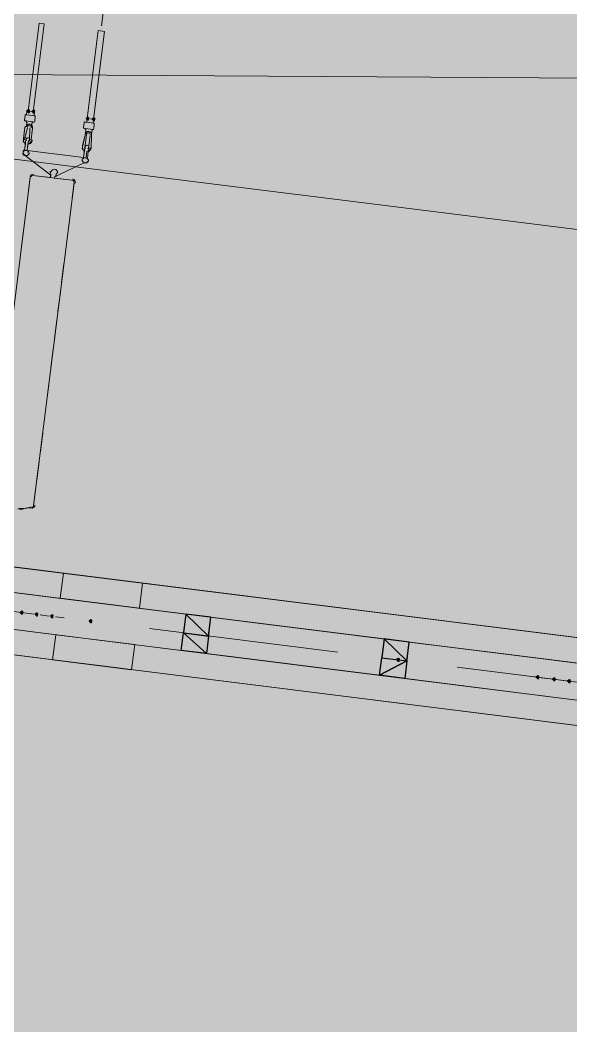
# Model space of a CAD drawing. Header units: metres. Extents: x -4 to 509425, y 7549 to 4732445.
# Drawn here: x 476057.51 to 476061.19, y 4719724.9 to 4719731.63 of the extents above; entities that cross this region are included whole.
import ezdxf

# ---------------------------------------------------------------- set-up
doc = ezdxf.new("R2010")
doc.units = ezdxf.units.M
doc.header["$LTSCALE"] = 0.01
doc.header["$MEASUREMENT"] = 0
doc.layers.get('0').update_dxf_attribs({"lineweight": 0})
doc.layers.add('_SUBESTACIÓN', color=1, linetype='Continuous')
doc.layers.add('SUBESTACION LA VID', color=253, linetype='Continuous')

# ---------------------------------------------------------------- blocks, each defined once
blk = doc.blocks.new('A$Cfff6051d')
at = {"layer": 'SUBESTACION LA VID', "transparency": 33554687}
h = blk.add_hatch(color=256, dxfattribs=at)
h.dxf.hatch_style = 2
h.paths.add_polyline_path([(476057.5706, 4719731.0172), (476057.5716, 4719731.0256), (476057.5632, 4719731.0266), (476057.5538, 4719731.0193), (476057.5611, 4719731.0098), (476057.5695, 4719731.0088)])
h = blk.add_hatch(color=256, dxfattribs=at)
h.dxf.hatch_style = 2
h.paths.add_polyline_path([(476057.6042, 4719731.0129), (476057.6052, 4719731.0213), (476057.5968, 4719731.0224), (476057.5874, 4719731.0151), (476057.5947, 4719731.0056), (476057.6031, 4719731.0045)])
h = blk.add_hatch(color=256, dxfattribs=at)
h.dxf.hatch_style = 2
h.paths.add_polyline_path([(476057.9654, 4719730.9677), (476057.9664, 4719730.9761), (476057.958, 4719730.9771), (476057.9486, 4719730.9698), (476057.9559, 4719730.9603), (476057.9643, 4719730.9593)])
h = blk.add_hatch(color=256, dxfattribs=at)
h.dxf.hatch_style = 2
h.paths.add_polyline_path([(476058.0074, 4719730.9624), (476058.0085, 4719730.9708), (476058.0001, 4719730.9719), (476057.9906, 4719730.9645), (476057.998, 4719730.9551), (476058.0064, 4719730.954)])
h = blk.add_hatch(color=256, dxfattribs=at)
h.dxf.hatch_style = 2
h.paths.add_polyline_path([(476057.5253, 4719727.6611), (476057.5263, 4719727.6695), (476057.5179, 4719727.6705), (476057.5085, 4719727.6632), (476057.5158, 4719727.6537), (476057.5242, 4719727.6527)])
h = blk.add_hatch(color=256, dxfattribs=at)
h.dxf.hatch_style = 2
h.paths.add_polyline_path([(476057.6261, 4719727.6485), (476057.6271, 4719727.6569), (476057.6187, 4719727.6579), (476057.6093, 4719727.6506), (476057.6166, 4719727.6411), (476057.625, 4719727.6401)])
h = blk.add_hatch(color=256, dxfattribs=at)
h.dxf.hatch_style = 2
h.paths.add_polyline_path([(476057.7269, 4719727.6358), (476057.7279, 4719727.6442), (476057.7195, 4719727.6453), (476057.7101, 4719727.6379), (476057.7174, 4719727.6285), (476057.7258, 4719727.6274)])
h = blk.add_hatch(color=256, dxfattribs=at)
h.dxf.hatch_style = 2
h.paths.add_polyline_path([(476057.9873, 4719727.6032), (476057.9883, 4719727.6116), (476057.9799, 4719727.6126), (476057.9705, 4719727.6053), (476057.9778, 4719727.5958), (476057.9862, 4719727.5948)])
h = blk.add_hatch(color=256, dxfattribs=at)
h.dxf.hatch_style = 2
h.paths.add_polyline_path([(476060.0454, 4719727.3451), (476060.0464, 4719727.3535), (476060.038, 4719727.3546), (476060.0286, 4719727.3473), (476060.0359, 4719727.3378), (476060.0443, 4719727.3367)])
h = blk.add_hatch(color=256, dxfattribs=at)
h.dxf.hatch_style = 2
h.paths.add_polyline_path([(476060.9778, 4719727.2282), (476060.9789, 4719727.2366), (476060.9705, 4719727.2377), (476060.961, 4719727.2304), (476060.9683, 4719727.2209), (476060.9767, 4719727.2198)])
h = blk.add_hatch(color=256, dxfattribs=at)
h.dxf.hatch_style = 2
h.paths.add_polyline_path([(476061.087, 4719727.2146), (476061.0881, 4719727.223), (476061.0797, 4719727.224), (476061.0702, 4719727.2167), (476061.0775, 4719727.2072), (476061.0859, 4719727.2062)])
h = blk.add_hatch(color=256, dxfattribs=at)
h.dxf.hatch_style = 2
h.paths.add_polyline_path([(476061.1878, 4719727.2019), (476061.1889, 4719727.2103), (476061.1805, 4719727.2114), (476061.171, 4719727.204), (476061.1784, 4719727.1946), (476061.1868, 4719727.1935)])
at = {"layer": 'SUBESTACION LA VID', "lineweight": 15}
for p, q in [((476071.6253, 4719728.9224), (475974.1478, 4719741.1431)), ((476057.5622, 4719731.0182), (476057.6359, 4719731.6062)), ((476057.6695, 4719731.602), (476057.6359, 4719731.6062)), ((476057.5958, 4719731.014), (476057.6695, 4719731.602)), ((476057.957, 4719730.9687), (476058.0307, 4719731.5567)), ((476057.999, 4719730.9635), (476058.0727, 4719731.5515)), ((476058.0307, 4719731.5567), (476058.0727, 4719731.5515)), ((476057.5506, 4719730.9941), (476057.5538, 4719731.0193)), ((476057.5958, 4719731.014), (476057.5622, 4719731.0182)), ((476057.601, 4719730.9877), (476057.6042, 4719731.0129)), ((476057.538, 4719730.9615), (476057.5412, 4719730.9867)), ((476057.6042, 4719730.9447), (476057.5454, 4719730.9521)), ((476057.5454, 4719730.9521), (476057.5527, 4719730.9426)), ((476057.5464, 4719730.9605), (476057.5464, 4719730.9605)), ((476057.5495, 4719730.9174), (476057.5527, 4719730.9426)), ((476057.5496, 4719730.9857), (476057.5496, 4719730.9857)), ((476057.6094, 4719730.9867), (476057.5506, 4719730.9941)), ((476057.5832, 4719730.9132), (476057.5863, 4719730.9384)), ((476057.5958, 4719730.9457), (476057.5863, 4719730.9384)), ((476057.6052, 4719730.9531), (476057.6084, 4719730.9783)), ((476057.6052, 4719730.9531), (476057.6052, 4719730.9531)), ((476057.6084, 4719730.9783), (476057.6084, 4719730.9783)), ((476057.9328, 4719730.912), (476057.936, 4719730.9372)), ((476057.9444, 4719730.9362), (476057.9444, 4719730.9362)), ((476057.9454, 4719730.9446), (476058.0042, 4719730.9372)), ((476057.9538, 4719730.9435), (476057.957, 4719730.9687)), ((476057.957, 4719730.9687), (476057.999, 4719730.9635)), ((476057.9958, 4719730.9382), (476057.999, 4719730.9635)), ((476057.5306, 4719730.8345), (476057.5401, 4719730.9101)), ((476057.538, 4719730.825), (476057.5569, 4719730.908)), ((476057.5716, 4719730.8208), (476057.5737, 4719730.9059)), ((476057.581, 4719730.8281), (476057.5905, 4719730.9037)), ((476057.9402, 4719730.9026), (476057.999, 4719730.8952)), ((476057.9402, 4719730.9026), (476057.9475, 4719730.8931)), ((476057.9412, 4719730.911), (476057.9412, 4719730.911)), ((476057.9444, 4719730.8679), (476057.9475, 4719730.8931)), ((476057.9864, 4719730.8626), (476057.9895, 4719730.8878)), ((476057.9906, 4719730.8962), (476057.9895, 4719730.8878)), ((476058, 4719730.9036), (476058.0032, 4719730.9288)), ((476058, 4719730.9036), (476058, 4719730.9036)), ((476058.0032, 4719730.9288), (476058.0032, 4719730.9288)), ((476057.5464, 4719730.824), (476057.5379, 4719730.7567)), ((476057.5632, 4719730.8218), (476057.5547, 4719730.7546)), ((476057.9254, 4719730.785), (476057.9433, 4719730.8595)), ((476057.9412, 4719730.7745), (476057.9517, 4719730.8585)), ((476057.9664, 4719730.7713), (476057.9769, 4719730.8553)), ((476057.9842, 4719730.7776), (476057.9853, 4719730.8542)), ((476057.5274, 4719730.741), (476057.5285, 4719730.7494)), ((476057.9327, 4719730.7073), (476057.5547, 4719730.7546)), ((476057.561, 4719730.7368), (476057.5621, 4719730.7452)), ((476057.9412, 4719730.7745), (476057.9327, 4719730.7073)), ((476057.9664, 4719730.7713), (476057.9579, 4719730.7041)), ((476057.5421, 4719730.7221), (476057.7132, 4719730.5897)), ((476057.9369, 4719730.6726), (476057.7374, 4719730.5782)), ((476057.9222, 4719730.6915), (476057.9233, 4719730.6999)), ((476057.9643, 4719730.6862), (476057.9653, 4719730.6946)), ((476057.5746, 4719730.573), (476057.562, 4719730.4722)), ((476057.8539, 4719730.555), (476057.5935, 4719730.5877)), ((476057.856, 4719730.4353), (476057.8697, 4719730.5445)), ((476057.5546, 4719730.4134), (476057.5388, 4719730.2874)), ((476057.8328, 4719730.2505), (476057.8486, 4719730.3765)), ((476057.5304, 4719730.2202), (476057.5146, 4719730.0942)), ((476057.8086, 4719730.0573), (476057.8244, 4719730.1833)), ((476057.7854, 4719729.8725), (476057.8012, 4719729.9985)), ((476057.7612, 4719729.6793), (476057.777, 4719729.8053)), ((476057.738, 4719729.4945), (476057.7538, 4719729.6205)), ((476057.7138, 4719729.3013), (476057.7296, 4719729.4273)), ((476057.6907, 4719729.1165), (476057.7064, 4719729.2425)), ((476057.6664, 4719728.9232), (476057.6822, 4719729.0493)), ((476057.6433, 4719728.7384), (476057.6591, 4719728.8644)), ((476057.619, 4719728.5452), (476057.6348, 4719728.6712)), ((476057.598, 4719728.3772), (476057.6117, 4719728.4864)), ((476067.8777, 4719726.6618), (476054.8656, 4719728.2932)), ((476067.7055, 4719726.5128), (476054.9874, 4719728.1072)), ((476067.6749, 4719726.2692), (476054.9568, 4719727.8636)), ((476057.5841, 4719727.6537), (476056.324, 4719727.8117)), ((476067.8051, 4719726.0822), (476054.7929, 4719727.7135)), ((476057.7763, 4719727.7576), (476058.3055, 4719727.6913)), ((476057.6009, 4719727.6516), (476057.5337, 4719727.66)), ((476057.7017, 4719727.639), (476057.6429, 4719727.6463)), ((476057.8025, 4719727.6263), (476057.7437, 4719727.6337)), ((476058.5858, 4719727.4087), (476058.6163, 4719727.6523)), ((476058.7538, 4719727.3876), (476058.7843, 4719727.6312)), ((476059.6337, 4719727.3968), (476058.3737, 4719727.5547)), ((476059.913, 4719727.2423), (476059.9436, 4719727.4859)), ((476060.081, 4719727.2212), (476060.1116, 4719727.4648)), ((476057.7247, 4719727.346), (476058.2539, 4719727.2796)), ((476061.6918, 4719727.1387), (476060.4318, 4719727.2967)), ((476060.9526, 4719727.2314), (476060.8938, 4719727.2388)), ((476061.0534, 4719727.2188), (476060.9946, 4719727.2261)), ((476061.1542, 4719727.2061), (476061.0954, 4719727.2135))]:
    blk.add_line(p, q, dxfattribs=at)
at = {"layer": 'SUBESTACION LA VID', "lineweight": 0}
for p, q in [((476057.3941, 4719727.9762), (476061.3591, 4719727.4791)), ((476061.2624, 4719727.3206), (476058.6163, 4719727.6523)), ((476059.9436, 4719727.4859), (476058.6163, 4719727.6523)), ((476058.5858, 4719727.4087), (476057.2669, 4719727.574)), ((476058.5858, 4719727.4087), (476061.2319, 4719727.0769))]:
    blk.add_line(p, q, dxfattribs=at)
at = {"layer": 'SUBESTACION LA VID', "lineweight": 15}
for points in [[(476062.6698, 4719768.4237), (476062.4286, 4719766.5), (476058.0517, 4719731.5882)], [(476057.6359, 4719731.6062), (476057.6695, 4719731.602), (476057.5958, 4719731.014), (476057.6042, 4719731.0129), (476057.601, 4719730.9877), (476057.6094, 4719730.9867), (476057.6084, 4719730.9783), (476057.6052, 4719730.9531), (476057.6042, 4719730.9447), (476057.5958, 4719730.9457), (476057.5863, 4719730.9384), (476057.5832, 4719730.9132), (476057.5905, 4719730.9037), (476057.581, 4719730.8281), (476057.5789, 4719730.8113), (476057.5695, 4719730.804), (476057.56, 4719730.7966), (476057.5547, 4719730.7546), (476057.9327, 4719730.7073), (476057.938, 4719730.7493), (476057.9307, 4719730.7587), (476057.9233, 4719730.7682), (476057.9244, 4719730.7766), (476057.9433, 4719730.8595), (476057.9444, 4719730.8679), (476057.9475, 4719730.8931), (476057.9402, 4719730.9026), (476057.9318, 4719730.9036), (476057.9328, 4719730.912), (476057.936, 4719730.9372), (476057.937, 4719730.9456), (476057.9454, 4719730.9446), (476057.9538, 4719730.9435), (476057.957, 4719730.9687), (476058.0307, 4719731.5567), (476058.0727, 4719731.5515), (476057.999, 4719730.9635), (476057.9958, 4719730.9382), (476058.0042, 4719730.9372), (476058.0032, 4719730.9288), (476058, 4719730.9036), (476057.999, 4719730.8952), (476057.9906, 4719730.8962), (476057.9895, 4719730.8878), (476057.9864, 4719730.8626), (476057.9853, 4719730.8542), (476057.9832, 4719730.7692), (476057.9748, 4719730.7702), (476057.9737, 4719730.7618), (476057.9727, 4719730.7534), (476057.9632, 4719730.7461), (476057.9548, 4719730.7471), (476057.9495, 4719730.7051), (476057.9579, 4719730.7041), (476057.9569, 4719730.6957), (476057.9653, 4719730.6946), (476057.9643, 4719730.6862), (476057.9632, 4719730.6778), (476057.9548, 4719730.6789), (476057.9537, 4719730.6705), (476057.9453, 4719730.6715), (476057.9369, 4719730.6726), (476057.7374, 4719730.5782), (476057.7363, 4719730.5698), (476057.8539, 4719730.555), (476057.8623, 4719730.554), (476057.8697, 4719730.5445), (476057.8686, 4719730.5361), (476057.598, 4719728.3772), (476057.5969, 4719728.3688), (476057.5875, 4719728.3615), (476057.5707, 4719728.3636), (476057.536, 4719728.3594), (476057.5182, 4719728.3531), (476057.493, 4719728.3563)], [(476057.305, 4719728.4225), (476057.5746, 4719730.573), (476057.5757, 4719730.5814), (476057.5841, 4719730.5803), (476057.5851, 4719730.5887), (476057.5935, 4719730.5877), (476057.7111, 4719730.5729), (476057.7132, 4719730.5897), (476057.5421, 4719730.7221), (476057.5337, 4719730.7231), (476057.5264, 4719730.7326), (476057.5274, 4719730.741), (476057.5285, 4719730.7494), (476057.5295, 4719730.7578), (476057.5379, 4719730.7567), (476057.5432, 4719730.7988), (476057.5359, 4719730.8082), (476057.5285, 4719730.8177), (476057.5296, 4719730.8261), (476057.5401, 4719730.9101), (476057.5495, 4719730.9174), (476057.5527, 4719730.9426), (476057.5454, 4719730.9521), (476057.537, 4719730.9531), (476057.538, 4719730.9615), (476057.5412, 4719730.9867), (476057.5422, 4719730.9951), (476057.5506, 4719730.9941), (476057.5538, 4719731.0193), (476057.5622, 4719731.0182), (476057.6359, 4719731.6062)], [(476067.7265, 4719726.6808), (476065.3492, 4719726.9788), (476065.3555, 4719727.0292), (476065.3303, 4719727.0324), (476065.324, 4719726.982), (476061.3759, 4719727.477), (476061.3822, 4719727.5274), (476061.3654, 4719727.5295), (476061.3591, 4719727.4791), (476057.4109, 4719727.9741)], [(476057.4655, 4719727.7966), (476058.6163, 4719727.6523), (476058.6005, 4719727.5263), (476058.7685, 4719727.5052), (476058.7843, 4719727.6312), (476059.9436, 4719727.4859), (476059.9278, 4719727.3599), (476060.0958, 4719727.3388), (476060.1116, 4719727.4648), (476061.2624, 4719727.3206)], [(476067.6539, 4719726.1012), (476065.2766, 4719726.3992), (476065.2702, 4719726.3488), (476065.245, 4719726.352), (476065.2514, 4719726.4024), (476061.3032, 4719726.8973), (476061.2969, 4719726.8469), (476061.2801, 4719726.8491), (476061.2864, 4719726.8995), (476057.3382, 4719727.3944)], [(476057.4349, 4719727.553), (476058.5858, 4719727.4087), (476058.6005, 4719727.5263), (476058.7685, 4719727.5052), (476058.7538, 4719727.3876), (476059.913, 4719727.2423), (476059.9278, 4719727.3599), (476060.0958, 4719727.3388), (476060.081, 4719727.2212), (476061.2319, 4719727.0769)], [(476057.7763, 4719727.7576), (476057.7973, 4719727.9256), (476058.3266, 4719727.8593), (476058.3055, 4719727.6913)], [(476057.7247, 4719727.346), (476057.7457, 4719727.514), (476058.2749, 4719727.4476), (476058.2539, 4719727.2796)]]:
    blk.add_lwpolyline(points, dxfattribs=at)
at = {"layer": 'SUBESTACION LA VID'}
for points in [[(476057.5706, 4719731.0172), (476057.5716, 4719731.0256), (476057.5632, 4719731.0266), (476057.5538, 4719731.0193), (476057.5611, 4719731.0098), (476057.5695, 4719731.0088)], [(476057.6042, 4719731.0129), (476057.6052, 4719731.0213), (476057.5968, 4719731.0224), (476057.5874, 4719731.0151), (476057.5947, 4719731.0056), (476057.6031, 4719731.0045)], [(476057.9654, 4719730.9677), (476057.9664, 4719730.9761), (476057.958, 4719730.9771), (476057.9486, 4719730.9698), (476057.9559, 4719730.9603), (476057.9643, 4719730.9593)], [(476058.0074, 4719730.9624), (476058.0085, 4719730.9708), (476058.0001, 4719730.9719), (476057.9906, 4719730.9645), (476057.998, 4719730.9551), (476058.0064, 4719730.954)], [(476057.5253, 4719727.6611), (476057.5263, 4719727.6695), (476057.5179, 4719727.6705), (476057.5085, 4719727.6632), (476057.5158, 4719727.6537), (476057.5242, 4719727.6527)], [(476057.6261, 4719727.6485), (476057.6271, 4719727.6569), (476057.6187, 4719727.6579), (476057.6093, 4719727.6506), (476057.6166, 4719727.6411), (476057.625, 4719727.6401)], [(476057.7269, 4719727.6358), (476057.7279, 4719727.6442), (476057.7195, 4719727.6453), (476057.7101, 4719727.6379), (476057.7174, 4719727.6285), (476057.7258, 4719727.6274)], [(476058.6005, 4719727.5263), (476058.7685, 4719727.5052), (476058.6163, 4719727.6523)], [(476058.7685, 4719727.5052), (476058.7843, 4719727.6312), (476058.6163, 4719727.6523)], [(476057.9873, 4719727.6032), (476057.9883, 4719727.6116), (476057.9799, 4719727.6126), (476057.9705, 4719727.6053), (476057.9778, 4719727.5958), (476057.9862, 4719727.5948)], [(476058.5858, 4719727.4087), (476058.6005, 4719727.5263), (476058.7538, 4719727.3876)], [(476058.7538, 4719727.3876), (476058.6005, 4719727.5263), (476058.7685, 4719727.5052)], [(476059.9278, 4719727.3599), (476060.0958, 4719727.3388), (476059.9436, 4719727.4859)], [(476060.0958, 4719727.3388), (476060.1116, 4719727.4648), (476059.9436, 4719727.4859)], [(476059.913, 4719727.2423), (476059.9278, 4719727.3599), (476060.0958, 4719727.3388)], [(476060.081, 4719727.2212), (476059.913, 4719727.2423), (476060.0958, 4719727.3388)], [(476060.0454, 4719727.3451), (476060.0464, 4719727.3535), (476060.038, 4719727.3546), (476060.0286, 4719727.3473), (476060.0359, 4719727.3378), (476060.0443, 4719727.3367)], [(476060.9778, 4719727.2282), (476060.9789, 4719727.2366), (476060.9705, 4719727.2377), (476060.961, 4719727.2304), (476060.9683, 4719727.2209), (476060.9767, 4719727.2198)], [(476061.087, 4719727.2146), (476061.0881, 4719727.223), (476061.0797, 4719727.224), (476061.0702, 4719727.2167), (476061.0775, 4719727.2072), (476061.0859, 4719727.2062)], [(476061.1878, 4719727.2019), (476061.1889, 4719727.2103), (476061.1805, 4719727.2114), (476061.171, 4719727.204), (476061.1784, 4719727.1946), (476061.1868, 4719727.1935)]]:
    blk.add_lwpolyline(points, close=True, dxfattribs=at)
at = {"layer": 'SUBESTACION LA VID', "lineweight": 0}
for points in [[(476057.5706, 4719731.0172), (476057.5716, 4719731.0256), (476057.5632, 4719731.0266), (476057.5538, 4719731.0193), (476057.5611, 4719731.0098), (476057.5695, 4719731.0088)], [(476057.6042, 4719731.0129), (476057.6052, 4719731.0213), (476057.5968, 4719731.0224), (476057.5874, 4719731.0151), (476057.5947, 4719731.0056), (476057.6031, 4719731.0045)], [(476057.9654, 4719730.9677), (476057.9664, 4719730.9761), (476057.958, 4719730.9771), (476057.9486, 4719730.9698), (476057.9559, 4719730.9603), (476057.9643, 4719730.9593)], [(476058.0074, 4719730.9624), (476058.0085, 4719730.9708), (476058.0001, 4719730.9719), (476057.9906, 4719730.9645), (476057.998, 4719730.9551), (476058.0064, 4719730.954)], [(476057.5253, 4719727.6611), (476057.5263, 4719727.6695), (476057.5179, 4719727.6705), (476057.5085, 4719727.6632), (476057.5158, 4719727.6537), (476057.5242, 4719727.6527)], [(476057.6261, 4719727.6485), (476057.6271, 4719727.6569), (476057.6187, 4719727.6579), (476057.6093, 4719727.6506), (476057.6166, 4719727.6411), (476057.625, 4719727.6401)], [(476057.7269, 4719727.6358), (476057.7279, 4719727.6442), (476057.7195, 4719727.6453), (476057.7101, 4719727.6379), (476057.7174, 4719727.6285), (476057.7258, 4719727.6274)], [(476058.6005, 4719727.5263), (476058.7685, 4719727.5052), (476058.6163, 4719727.6523)], [(476058.7685, 4719727.5052), (476058.7843, 4719727.6312), (476058.6163, 4719727.6523)], [(476057.9873, 4719727.6032), (476057.9883, 4719727.6116), (476057.9799, 4719727.6126), (476057.9705, 4719727.6053), (476057.9778, 4719727.5958), (476057.9862, 4719727.5948)], [(476058.5858, 4719727.4087), (476058.6005, 4719727.5263), (476058.7538, 4719727.3876)], [(476058.7538, 4719727.3876), (476058.6005, 4719727.5263), (476058.7685, 4719727.5052)], [(476059.9278, 4719727.3599), (476060.0958, 4719727.3388), (476059.9436, 4719727.4859)], [(476060.0958, 4719727.3388), (476060.1116, 4719727.4648), (476059.9436, 4719727.4859)], [(476059.913, 4719727.2423), (476059.9278, 4719727.3599), (476060.0958, 4719727.3388)], [(476060.081, 4719727.2212), (476059.913, 4719727.2423), (476060.0958, 4719727.3388)], [(476060.0454, 4719727.3451), (476060.0464, 4719727.3535), (476060.038, 4719727.3546), (476060.0286, 4719727.3473), (476060.0359, 4719727.3378), (476060.0443, 4719727.3367)], [(476060.9778, 4719727.2282), (476060.9789, 4719727.2366), (476060.9705, 4719727.2377), (476060.961, 4719727.2304), (476060.9683, 4719727.2209), (476060.9767, 4719727.2198)], [(476061.087, 4719727.2146), (476061.0881, 4719727.223), (476061.0797, 4719727.224), (476061.0702, 4719727.2167), (476061.0775, 4719727.2072), (476061.0859, 4719727.2062)], [(476061.1878, 4719727.2019), (476061.1889, 4719727.2103), (476061.1805, 4719727.2114), (476061.171, 4719727.204), (476061.1784, 4719727.1946), (476061.1868, 4719727.1935)]]:
    blk.add_lwpolyline(points, close=True, dxfattribs=at)
for points in [[(476055.0084, 4719728.2753), (476065.3492, 4719726.9788), (476057.3941, 4719727.9762)], [(476055.5082, 4719728.042), (476057.2974, 4719727.8176), (476058.6163, 4719727.6523), (476060.1116, 4719727.4648)], [(476054.9357, 4719727.6956), (476065.2766, 4719726.3992), (476057.3214, 4719727.3965)], [(476065.2766, 4719726.3992), (476061.3032, 4719726.8973), (476057.3214, 4719727.3965), (476061.2864, 4719726.8995)], [(476059.913, 4719727.2423), (476061.2319, 4719727.0769), (476058.7538, 4719727.3876)]]:
    blk.add_lwpolyline(points, dxfattribs=at)
at = {"layer": 'SUBESTACION LA VID', "lineweight": 15}
for points in [[(476057.591, 4719730.9079), (476057.5925, 4719730.9195), (476057.5842, 4719730.9301), (476057.5727, 4719730.9316), (476057.5611, 4719730.933), (476057.5505, 4719730.9248), (476057.549, 4719730.9132)], [(476057.5826, 4719730.909), (476057.5835, 4719730.916), (476057.5786, 4719730.9223), (476057.5716, 4719730.9232), (476057.5646, 4719730.924), (476057.5583, 4719730.9191), (476057.5574, 4719730.9122)], [(476057.9858, 4719730.8584), (476057.9873, 4719730.87), (476057.9791, 4719730.8806), (476057.9675, 4719730.8821), (476057.9559, 4719730.8835), (476057.9453, 4719730.8753), (476057.9438, 4719730.8637)], [(476057.9774, 4719730.8595), (476057.9783, 4719730.8665), (476057.9734, 4719730.8728), (476057.9664, 4719730.8737), (476057.9595, 4719730.8746), (476057.9531, 4719730.8696), (476057.9522, 4719730.8627)], [(476057.5721, 4719730.825), (476057.573, 4719730.832), (476057.568, 4719730.8383), (476057.5611, 4719730.8392), (476057.5541, 4719730.84), (476057.5478, 4719730.8351), (476057.5469, 4719730.8282)], [(476057.528, 4719730.7452), (476057.5265, 4719730.7336), (476057.5347, 4719730.723), (476057.5463, 4719730.7216), (476057.5579, 4719730.7201), (476057.5685, 4719730.7283), (476057.57, 4719730.7399)], [(476057.5661, 4719730.7449), (476057.5628, 4719730.7506), (476057.557, 4719730.7544), (476057.5505, 4719730.7552), (476057.544, 4719730.756), (476057.5375, 4719730.7537), (476057.5329, 4719730.7491)], [(476057.9669, 4719730.7755), (476057.9678, 4719730.7825), (476057.9628, 4719730.7888), (476057.9559, 4719730.7897), (476057.9489, 4719730.7905), (476057.9426, 4719730.7856), (476057.9417, 4719730.7787)], [(476057.9228, 4719730.6957), (476057.9213, 4719730.6841), (476057.9295, 4719730.6735), (476057.9411, 4719730.6721), (476057.9527, 4719730.6706), (476057.9633, 4719730.6788), (476057.9648, 4719730.6904)], [(476057.9609, 4719730.6954), (476057.9576, 4719730.7011), (476057.9519, 4719730.7049), (476057.9454, 4719730.7057), (476057.9388, 4719730.7065), (476057.9323, 4719730.7042), (476057.9277, 4719730.6996)], [(476057.5988, 4719730.5955), (476057.5932, 4719730.5962), (476057.5876, 4719730.5947), (476057.5832, 4719730.5912), (476057.5787, 4719730.5878), (476057.5758, 4719730.5827), (476057.5752, 4719730.5772)], [(476057.758, 4719730.6061), (476057.759, 4719730.6176), (476057.7507, 4719730.6279), (476057.7392, 4719730.6291), (476057.7277, 4719730.6304), (476057.7173, 4719730.6222), (476057.7159, 4719730.6107)], [(476057.7609, 4719730.6069), (476057.7555, 4719730.6049), (476057.7512, 4719730.6007), (476057.7489, 4719730.5955), (476057.7467, 4719730.5902), (476057.7466, 4719730.5843), (476057.7488, 4719730.579)], [(476057.8767, 4719730.5354), (476057.8786, 4719730.5414), (476057.8778, 4719730.548), (476057.8744, 4719730.5533), (476057.871, 4719730.5586), (476057.8654, 4719730.5621), (476057.8592, 4719730.5629)]]:
    blk.add_open_spline(points, degree=3, knots=[0, 0, 0, 0, 1, 1, 1, 2, 2, 2, 2], dxfattribs=at)
for points in [[(476057.5308, 4719730.8339), (476057.5274, 4719730.8207), (476057.5334, 4719730.807), (476057.5454, 4719730.8005)], [(476057.5472, 4719730.8297), (476057.5462, 4719730.8257), (476057.5472, 4719730.8214), (476057.5499, 4719730.8182)], [(476057.5667, 4719730.8161), (476057.5701, 4719730.8185), (476057.5722, 4719730.8224), (476057.5722, 4719730.8266)], [(476057.5667, 4719730.7978), (476057.5799, 4719730.8012), (476057.5891, 4719730.813), (476057.5891, 4719730.8265)], [(476057.9256, 4719730.7844), (476057.9222, 4719730.7712), (476057.9283, 4719730.7575), (476057.9402, 4719730.751)], [(476057.942, 4719730.7802), (476057.941, 4719730.7762), (476057.942, 4719730.7719), (476057.9447, 4719730.7687)], [(476057.9615, 4719730.7666), (476057.965, 4719730.769), (476057.967, 4719730.7729), (476057.967, 4719730.7771)], [(476057.9616, 4719730.7483), (476057.9747, 4719730.7517), (476057.9839, 4719730.7635), (476057.9839, 4719730.777)], [(476057.7097, 4719730.5839), (476057.7165, 4719730.593), (476057.7149, 4719730.6059), (476057.706, 4719730.613)], [(476057.591, 4719728.3625), (476057.5995, 4719728.3646), (476057.6058, 4719728.3717), (476057.6069, 4719728.3804)], [(476057.4982, 4719728.3582), (476057.5294, 4719728.3579), (476057.5606, 4719728.3617), (476057.5909, 4719728.3693)]]:
    blk.add_open_spline(points, degree=3, dxfattribs=at)

msp = doc.modelspace()

# ---------------------------------------------------------------- hatches: boundary and pattern name
at = {"layer": '_SUBESTACIÓN', "transparency": 33554559}
h = msp.add_hatch(color=1, dxfattribs=at)
h.dxf.hatch_style = 1
h.paths.add_polyline_path([(475968.6399, 4719805.825), (476089.9386, 4719790.615), (476078.1686, 4719696.74), (475956.8686, 4719711.9502)])

# ---------------------------------------------------------------- linework, layer by layer
at = {"color": 5}
msp.add_lwpolyline([(490840.2656, 4717243.1462), (484895.5041, 4717739.2368), (483607.6371, 4717664.0004), (483465.0415, 4717952.1854), (479025.126, 4718116.267), (478713.7718, 4718728.8145), (478509.3234, 4719542.0639), (477889.6007, 4719719.2698), (475567.4979, 4719734.4711), (475570.1163, 4720134.4625), (477885.1416, 4720119.3075), (481205.4456, 4721268.3214)], dxfattribs=at)

# ---------------------------------------------------------------- block references
at = {"linetype": 'Continuous'}
msp.add_blockref('A$Cfff6051d', (0, 0), dxfattribs=at)

doc.saveas('drawing.dxf')
